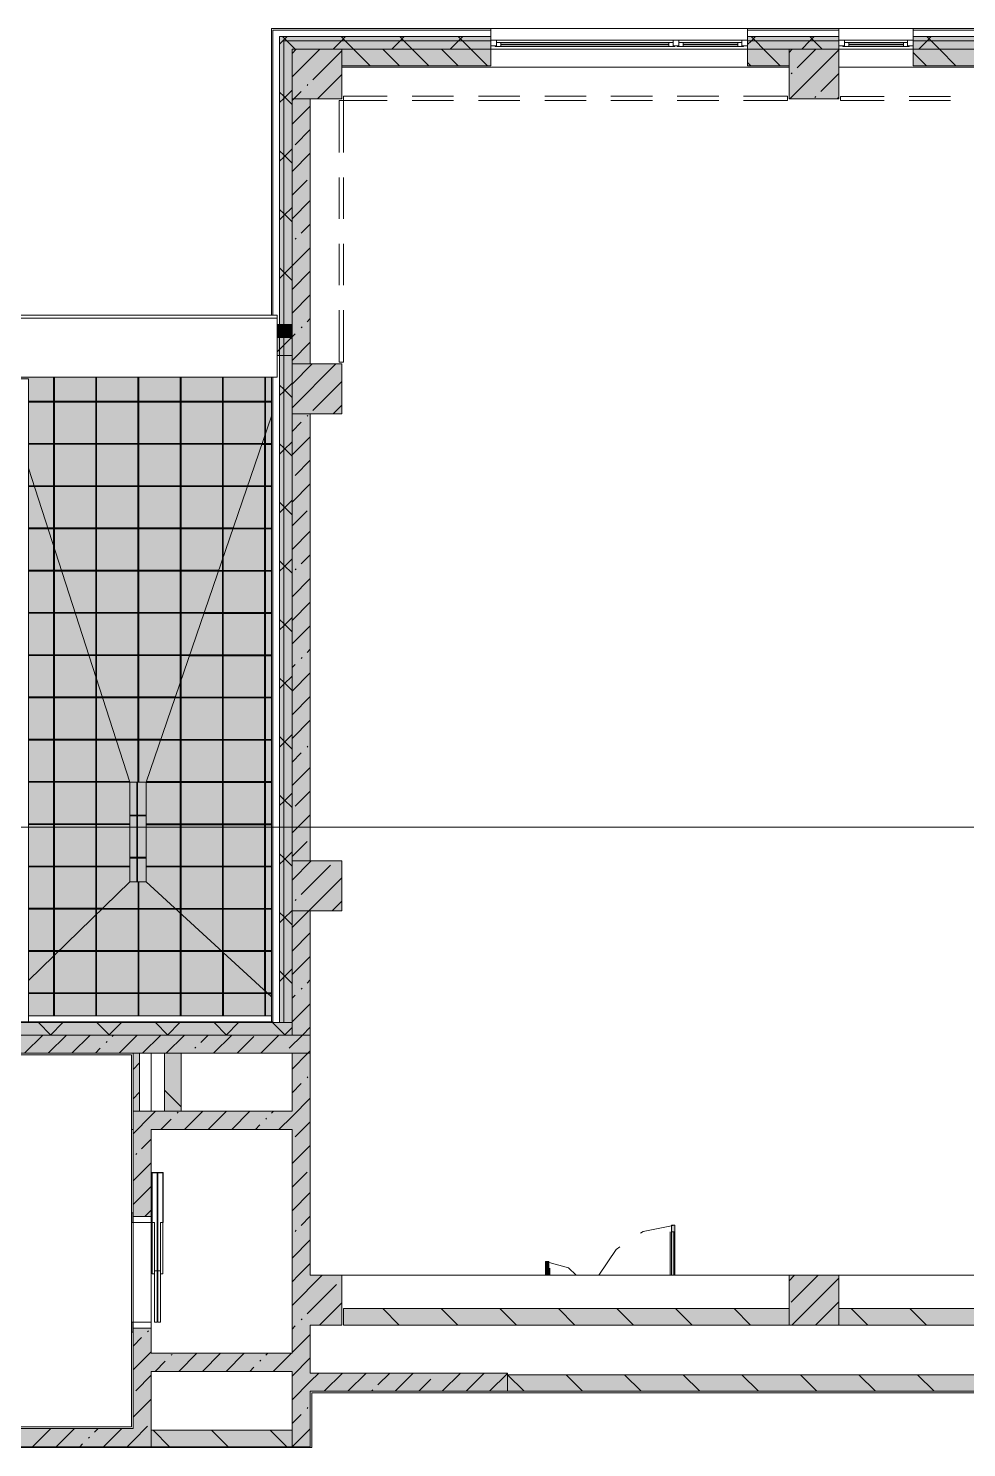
# Model space of a CAD drawing. Header units: millimetres. Extents: x -3817 to 677485, y -22715 to 103890.
# Drawn here: x 29241.9 to 29331.1, y 283.6 to 418.5 of the extents above; entities that cross this region are included whole.
import ezdxf

# ---------------------------------------------------------------- set-up
doc = ezdxf.new("R2010")
doc.units = ezdxf.units.MM
doc.layers.add('PDF _Геометрия', color=7, linetype='Continuous', true_color=0x1d1d1d)
doc.layers.add('PDF _Сплошная заливка', color=7, linetype='Continuous', true_color=0xffffff)

msp = doc.modelspace()

# ---------------------------------------------------------------- hatches: boundary and pattern name
at = {"layer": 'PDF _Сплошная заливка', "transparency": 33554559}
for points in [[(29265.76, 324.07), (29266.16, 324.07), (29266.16, 417.7), (29265.76, 417.7), (29265.76, 328.3)], [(29314.19, 411.79), (29318.91, 411.79), (29318.91, 416.52), (29314.19, 416.52), (29314.19, 414.94)], [(29251.51, 346.84), (29253.09, 346.84), (29264.98, 381.62), (29264.98, 385.35), (29240.41, 385.35), (29240.41, 385.18), (29241.9, 385.18), (29241.9, 376.67), (29250.64, 349.53)], [(29264.98, 326.44), (29264.98, 381.62), (29253.09, 346.84), (29253.09, 337.39), (29262.96, 328.3)], [(29241.9, 328), (29251.51, 337.39), (29251.51, 346.84), (29241.9, 376.67), (29241.9, 328.3)], [(29253.09, 324.63), (29264.98, 324.63), (29264.98, 326.44), (29253.09, 337.39), (29251.51, 337.39), (29241.9, 328), (29241.9, 324.63), (29250.64, 324.63)], [(29268.68, 321.09), (29268.68, 322.82), (29240.17, 322.82), (29240.17, 321.09), (29265.33, 321.09)], [(29266.95, 313.85), (29266.95, 315.58), (29253.56, 315.58), (29253.56, 313.85), (29265.33, 313.85)], [(29268.68, 295.26), (29271.67, 295.26), (29271.67, 299.99), (29266.95, 299.99), (29266.95, 295.26)], [(29266.95, 290.85), (29266.95, 292.59), (29253.56, 292.59), (29253.56, 290.85), (29265.33, 290.85)], [(29251.83, 283.69), (29251.83, 285.42), (29240.17, 285.42), (29240.17, 283.69), (29250.64, 283.69)], [(29266.95, 283.69), (29266.95, 285.26), (29253.56, 285.26), (29253.56, 283.69), (29265.33, 283.69)]]:
    msp.add_hatch(color=256, dxfattribs=at).paths.add_polyline_path(points)
h = msp.add_hatch(color=256, dxfattribs=at)
h.paths.add_polyline_path([(29600.87, 417.31), (29600.87, 417.7), (29567.64, 417.7), (29567.64, 417.31), (29599.32, 417.31)], flags=0)
h.paths.add_polyline_path([(29543.23, 417.31), (29543.23, 417.7), (29536.15, 417.7), (29536.15, 417.31)], flags=0)
h.paths.add_polyline_path([(29514.9, 417.31), (29519.61, 417.31), (29519.61, 417.7), (29509.06, 417.7), (29509.06, 417.31)], flags=0)
h.paths.add_polyline_path([(29463.39, 417.31), (29463.39, 417.7), (29429.93, 417.7), (29429.93, 417.31), (29456.18, 417.31)], flags=0)
h.paths.add_polyline_path([(29492.53, 417.31), (29492.53, 417.7), (29483.08, 417.7), (29483.08, 417.31)], flags=0)
h.paths.add_polyline_path([(29422.85, 417.31), (29422.85, 417.7), (29406.31, 417.7), (29406.31, 417.31), (29412.14, 417.31)], flags=0)
h.paths.add_polyline_path([(29354.34, 417.31), (29366.15, 417.31), (29366.15, 417.7), (29354.34, 417.7)], flags=0)
h.paths.add_polyline_path([(29390.56, 417.31), (29399.22, 417.31), (29399.22, 417.7), (29390.56, 417.7)], flags=0)
h.paths.add_polyline_path([(29326, 417.31), (29334.66, 417.31), (29334.66, 417.7), (29326, 417.7)], flags=0)
h.paths.add_polyline_path([(29318.91, 417.31), (29318.91, 417.7), (29310.25, 417.7), (29310.25, 417.31)], flags=0)
h.paths.add_polyline_path([(29285.84, 417.31), (29285.84, 417.7), (29266.16, 417.7), (29266.16, 417.31), (29280.01, 417.31)], flags=0)
h = msp.add_hatch(color=256, dxfattribs=at)
h.paths.add_polyline_path([(29599.32, 416.52), (29600.87, 416.52), (29600.87, 417.31), (29567.64, 417.31), (29567.64, 416.52), (29595.65, 416.52)], flags=0)
h.paths.add_polyline_path([(29519.61, 416.52), (29519.61, 417.31), (29509.06, 417.31), (29509.06, 416.52), (29514.9, 416.52)], flags=0)
h.paths.add_polyline_path([(29492.53, 416.52), (29492.53, 417.31), (29483.08, 417.31), (29483.08, 416.52)], flags=0)
h.paths.add_polyline_path([(29536.15, 416.52), (29543.23, 416.52), (29543.23, 417.31), (29536.15, 417.31)], flags=0)
h.paths.add_polyline_path([(29412.14, 416.52), (29422.85, 416.52), (29422.85, 417.31), (29406.31, 417.31), (29406.31, 416.52)], flags=0)
h.paths.add_polyline_path([(29441.5, 416.52), (29463.39, 416.52), (29463.39, 417.31), (29429.93, 417.31), (29429.93, 416.52)], flags=0)
h.paths.add_polyline_path([(29397.45, 416.52), (29399.22, 416.52), (29399.22, 417.31), (29390.56, 417.31), (29390.56, 416.52)], flags=0)
h.paths.add_polyline_path([(29310.25, 416.52), (29318.91, 416.52), (29318.91, 417.31), (29310.25, 417.31)], flags=0)
h.paths.add_polyline_path([(29354.34, 416.52), (29366.15, 416.52), (29366.15, 417.31), (29354.34, 417.31)], flags=0)
h.paths.add_polyline_path([(29334.66, 416.52), (29334.66, 417.31), (29326, 417.31), (29326, 416.52)], flags=0)
h.paths.add_polyline_path([(29280.01, 416.52), (29285.84, 416.52), (29285.84, 417.31), (29266.95, 417.31), (29266.95, 416.52), (29271.67, 416.52)], flags=0)
h = msp.add_hatch(color=256, dxfattribs=at)
h.paths.add_polyline_path([(29567.64, 414.94), (29570.01, 414.94), (29570.01, 416.52), (29567.64, 416.52), (29567.64, 416.35)], flags=0)
h.paths.add_polyline_path([(29573.94, 414.94), (29597.96, 414.94), (29597.96, 416.52), (29573.94, 416.52), (29573.94, 416.35)], flags=0)
h.paths.add_polyline_path([(29539.3, 414.94), (29539.3, 416.52), (29536.15, 416.52), (29536.15, 414.94)], flags=0)
h.paths.add_polyline_path([(29460.64, 414.94), (29463.39, 414.94), (29463.39, 416.52), (29460.64, 416.52), (29460.64, 416.35)], flags=0)
h.paths.add_polyline_path([(29514.02, 414.94), (29514.02, 416.52), (29509.06, 416.52), (29509.06, 414.94)], flags=0)
h.paths.add_polyline_path([(29517.96, 414.94), (29519.61, 414.94), (29519.61, 416.52), (29517.96, 416.52), (29517.96, 416.35)], flags=0)
h.paths.add_polyline_path([(29483.08, 414.94), (29488.59, 414.94), (29488.59, 416.52), (29483.08, 416.52), (29483.08, 416.35)], flags=0)
h.paths.add_polyline_path([(29455.91, 414.94), (29455.91, 416.52), (29429.93, 416.52), (29429.93, 414.94), (29441.5, 414.94)], flags=0)
h.paths.add_polyline_path([(29408.48, 414.94), (29408.48, 416.5), (29413.2, 416.5), (29413.2, 414.94), (29422.85, 414.94), (29422.85, 416.52), (29406.31, 416.52), (29406.31, 414.94)], flags=0)
h.paths.add_polyline_path([(29390.56, 414.94), (29399.22, 414.94), (29399.22, 416.52), (29390.56, 416.52), (29390.56, 416.35)], flags=0)
h.paths.add_polyline_path([(29354.34, 414.94), (29361.43, 414.94), (29361.43, 416.52), (29354.34, 416.52), (29354.34, 416.35)], flags=0)
h.paths.add_polyline_path([(29334.66, 414.94), (29334.66, 416.52), (29326, 416.52), (29326, 414.94)], flags=0)
h.paths.add_polyline_path([(29310.25, 414.94), (29314.19, 414.94), (29314.19, 416.52), (29310.25, 416.52), (29310.25, 416.35)], flags=0)
h.paths.add_polyline_path([(29271.67, 414.94), (29285.84, 414.94), (29285.84, 416.52), (29271.67, 416.52), (29271.67, 416.35)], flags=0)
h = msp.add_hatch(color=256, dxfattribs=at)
h.paths.add_polyline_path([(29266.95, 322.82), (29268.68, 322.82), (29268.68, 334.63), (29266.95, 334.63), (29266.95, 328.3)], flags=0)
h.paths.add_polyline_path([(29268.68, 339.36), (29268.68, 381.87), (29266.95, 381.87), (29266.95, 339.36), (29268.23, 339.36)], flags=0)
h.paths.add_polyline_path([(29266.97, 386.6), (29268.68, 386.6), (29268.68, 411.79), (29266.95, 411.79), (29266.95, 386.6)], flags=0)
h = msp.add_hatch(color=256, dxfattribs=at)
h.paths.add_polyline_path([(29265.33, 322.82), (29266.95, 322.82), (29266.95, 324), (29220.88, 324), (29220.88, 322.82), (29250.64, 322.82)], flags=0)
h.paths.add_polyline_path([(29177.24, 322.82), (29187.81, 322.82), (29187.81, 324), (29171.33, 323.99), (29171.28, 323.49), (29165.25, 323.49), (29165.19, 324), (29136.64, 323.99), (29136.58, 323.49), (29127.4, 323.51), (29127.35, 324), (29090.81, 323.99), (29090.75, 323.49), (29084.72, 323.49), (29084.67, 324), (29051.39, 323.99), (29051.33, 323.49), (29049.97, 323.51), (29049.97, 324), (29036.24, 324), (29036.24, 322.82), (29176, 322.82)], flags=0)
h.paths.add_polyline_path([(29196.71, 322.82), (29196.66, 324), (29194.9, 324), (29194.9, 322.82)], flags=0)
h.paths.add_polyline_path([(29206.6, 322.82), (29213.8, 322.82), (29213.8, 324), (29199.62, 324), (29199.62, 322.82)], flags=0)
h.paths.add_polyline_path([(29008.41, 322.82), (29011.84, 322.82), (29011.84, 324), (29007.11, 324), (29007.11, 322.82)], flags=0)
h.paths.add_polyline_path([(28957.02, 322.82), (28988.21, 322.82), (28988.21, 324), (28935.3, 324), (28935.3, 323.55), (28934.12, 323.55), (28934.12, 322.82), (28942.34, 322.82)], flags=0)
h.paths.add_polyline_path([(29000.03, 322.82), (29000.03, 324), (28995.3, 324), (28995.3, 322.82)], flags=0)
h = msp.add_hatch(color=256, dxfattribs=at)
h.paths.add_polyline_path([(29253.56, 283.69), (29253.56, 294.95), (29251.83, 294.95), (29251.83, 283.69)], flags=0)
h.paths.add_polyline_path([(29251.83, 305.58), (29253.56, 305.58), (29253.56, 315.58), (29251.83, 315.58), (29251.83, 310.69)], flags=0)
h = msp.add_hatch(color=256, dxfattribs=at)
h.paths.add_polyline_path([(29314.19, 295.26), (29314.19, 296.84), (29271.83, 296.84), (29271.83, 295.26), (29294.69, 295.26)], flags=0)
h.paths.add_polyline_path([(29342.14, 295.26), (29342.14, 296.84), (29318.91, 296.84), (29318.91, 295.26)], flags=0)
h = msp.add_hatch(color=256, dxfattribs=at)
h.paths.add_polyline_path([(29416.1, 288.96), (29416.19, 289.12), (29416.55, 288.96), (29416.55, 290.54), (29402.22, 290.54), (29402.22, 288.96), (29415.81, 288.96)], flags=0)
h.paths.add_polyline_path([(29366.94, 288.96), (29369.65, 288.96), (29369.74, 289.12), (29370.09, 288.96), (29371.98, 288.96), (29371.98, 290.54), (29343.71, 290.54), (29343.71, 288.96), (29353.41, 288.96)], flags=0)
h.paths.add_polyline_path([(29324.05, 288.96), (29342.14, 288.96), (29342.14, 290.54), (29287.42, 290.54), (29287.42, 288.96), (29294.69, 288.96)], flags=0)
h.paths.add_polyline_path([(29400.64, 288.96), (29400.64, 290.54), (29400.23, 290.54), (29400.23, 288.96)], flags=0)
h.paths.add_polyline_path([(29373.56, 288.96), (29373.93, 288.96), (29373.93, 290.54), (29373.56, 290.54), (29373.56, 289.59)], flags=0)
h.paths.add_polyline_path([(29394.72, 288.96), (29394.72, 290.54), (29393.3, 290.54), (29393.3, 288.96), (29393.78, 288.96)], flags=0)
h.paths.add_polyline_path([(29379.44, 288.96), (29380.86, 288.96), (29380.86, 290.54), (29379.44, 290.54), (29379.44, 289.59)], flags=0)
h.paths.add_polyline_path([(29386.37, 288.96), (29387.79, 288.96), (29387.79, 290.54), (29386.37, 290.54), (29386.37, 289.59)], flags=0)

# ---------------------------------------------------------------- linework, layer by layer
at = {"layer": 'PDF _Геометрия', "color": 7, "lineweight": 9}
for points in [[(29264.98, 385.35), (29264.98, 324.07), (29220.88, 324.07), (29220.88, 322.82), (29266.95, 322.82), (29266.95, 324), (29266.95, 324.07), (29266.95, 416.52), (29285.84, 416.52), (29285.84, 418.49), (29266.95, 418.49), (29265.13, 418.49), (29264.98, 418.49), (29264.98, 391.22), (29264.98, 393.24)], [(29264.98, 414.5), (29264.98, 416.52), (29264.98, 418.49)], [(29265.13, 391.22), (29265.13, 418.33), (29265.76, 418.33), (29266.95, 418.33), (29285.84, 418.33)], [(29265.76, 418.33), (29265.13, 418.33)], [(29289.36, 418.49), (29284.64, 418.49), (29289.36, 418.49)], [(29318.91, 418.33), (29310.25, 418.33)], [(29321.28, 418.49), (29318.91, 418.49), (29321.28, 418.49)], [(29334.66, 418.33), (29326, 418.33)], [(29265.76, 417), (29266.16, 417.39), (29266.47, 417.7)], [(29285.84, 417.31), (29266.95, 417.31), (29266.16, 417.31), (29266.16, 324.07), (29266.16, 324), (29265.76, 324), (29265.76, 324.07), (29265.76, 417.7), (29266.16, 417.7), (29266.95, 417.7), (29285.84, 417.7)], [(29266.16, 417.7), (29265.76, 417.7)], [(29267.23, 416.52), (29266.95, 416.81), (29266.44, 417.31), (29266.16, 417.59), (29266.05, 417.7)], [(29266.95, 417.31), (29266.16, 417.31)], [(29270.85, 416.52), (29271.64, 417.31), (29272.03, 417.7)], [(29274.37, 414.94), (29272.8, 416.52), (29272.01, 417.31), (29271.62, 417.7)], [(29276.42, 416.52), (29277.21, 417.31), (29277.6, 417.7)], [(29279.94, 414.94), (29278.37, 416.52), (29277.58, 417.31), (29277.19, 417.7)], [(29281.99, 416.52), (29282.78, 417.31), (29283.17, 417.7)], [(29285.51, 414.94), (29283.93, 416.52), (29283.15, 417.31), (29282.75, 417.7)], [(29310.25, 417.38), (29285.84, 417.38)], [(29285.84, 416.83), (29286.39, 416.83)], [(29286.79, 416.75), (29286.79, 417.15)], [(29286.79, 416.99), (29302.77, 416.99)], [(29302.77, 416.91), (29286.79, 416.91)], [(29302.77, 416.75), (29302.77, 417.15)], [(29303.16, 416.83), (29303.72, 416.83)], [(29304.11, 416.75), (29304.11, 417.15)], [(29304.11, 416.99), (29309.31, 416.99)], [(29309.31, 416.91), (29304.11, 416.91)], [(29309.31, 416.75), (29309.31, 417.15)], [(29309.7, 416.83), (29310.25, 416.83)], [(29310.25, 416.94), (29310.61, 417.31), (29311.01, 417.7)], [(29318.91, 417.7), (29310.25, 417.7)], [(29318.91, 417.31), (29310.25, 417.31)], [(29313.35, 414.94), (29311.77, 416.52), (29310.99, 417.31), (29310.59, 417.7)], [(29315.39, 416.52), (29316.18, 417.31), (29316.57, 417.7)], [(29317.34, 416.52), (29316.55, 417.31), (29316.16, 417.7)], [(29326, 417.38), (29318.91, 417.38)], [(29318.91, 416.83), (29319.47, 416.83)], [(29319.86, 416.75), (29319.86, 417.15)], [(29319.86, 416.99), (29325.06, 416.99)], [(29325.06, 416.91), (29319.86, 416.91)], [(29325.06, 416.75), (29325.06, 417.15)], [(29325.45, 416.83), (29326, 416.83)], [(29334.66, 417.7), (29326, 417.7)], [(29334.66, 417.31), (29326, 417.31)], [(29326.53, 416.52), (29327.32, 417.31), (29327.71, 417.7)], [(29330.05, 414.94), (29328.48, 416.52), (29327.69, 417.31), (29327.29, 417.7)], [(29266.95, 413.87), (29269.6, 416.52)], [(29266.95, 416.11), (29267.35, 416.52)], [(29268.93, 413.61), (29271.67, 416.35)], [(29277.16, 414.94), (29275.58, 416.52)], [(29282.73, 414.94), (29281.15, 416.52)], [(29285.84, 416.52), (29310.25, 416.52)], [(29303.32, 416.75), (29286.24, 416.75)], [(29309.86, 416.75), (29303.56, 416.75)], [(29314.19, 416.21), (29314.5, 416.52)], [(29314.26, 411.79), (29318.91, 416.44)], [(29314.95, 414.73), (29316.74, 416.52)], [(29318.91, 416.52), (29326, 416.52)], [(29325.61, 416.75), (29319.31, 416.75)], [(29327.27, 414.94), (29326, 416.21)], [(29269.36, 411.79), (29271.67, 414.1)], [(29271.67, 414.94), (29271.67, 414.79)], [(29276.08, 414.79), (29271.83, 414.79)], [(29282.38, 414.79), (29278.44, 414.79)], [(29288.68, 414.79), (29284.74, 414.79)], [(29294.98, 414.79), (29291.04, 414.79)], [(29301.27, 414.79), (29297.34, 414.79)], [(29307.57, 414.79), (29303.64, 414.79)], [(29314.19, 414.79), (29309.94, 414.79)], [(29310.56, 414.94), (29310.25, 415.26)], [(29314.39, 414.17), (29314.48, 414.26)], [(29317.2, 412.49), (29318.91, 414.2)], [(29318.91, 414.94), (29318.91, 414.95)], [(29323.25, 414.79), (29319.08, 414.79), (29361.27, 414.79), (29361.43, 414.79), (29319.08, 414.79), (29319.07, 414.79), (29318.91, 414.79), (29319.07, 414.79), (29318.91, 414.79)], [(29329.55, 414.79), (29325.61, 414.79)], [(29268.37, 413.05), (29268.46, 413.14)], [(29264.98, 408.2), (29264.98, 412.14)], [(29268.68, 391.72), (29268.68, 386.6), (29268.68, 411.79), (29266.95, 411.79), (29266.95, 389.12), (29265.53, 389.12), (29266.95, 389.12), (29266.95, 390.36), (29265.53, 390.36)], [(29265.76, 411.43), (29266.16, 411.82), (29266.95, 412.61)], [(29266.95, 411.24), (29266.16, 412.03), (29265.76, 412.42)], [(29266.95, 411.62), (29267.12, 411.79), (29267.81, 412.49)], [(29268.68, 411.79), (29268.68, 406.68)], [(29271.44, 406.68), (29271.44, 411.64), (29271.83, 411.64), (29271.83, 406.68)], [(29271.61, 411.79), (29271.67, 411.86)], [(29276, 411.64), (29271.83, 411.64), (29271.83, 412.03), (29276, 412.03)], [(29278.37, 412.03), (29282.3, 412.03)], [(29282.3, 411.64), (29278.37, 411.64)], [(29284.66, 412.03), (29288.6, 412.03)], [(29288.6, 411.64), (29284.66, 411.64)], [(29290.96, 412.03), (29294.9, 412.03)], [(29294.9, 411.64), (29290.96, 411.64)], [(29297.26, 412.03), (29301.2, 412.03)], [(29301.2, 411.64), (29297.26, 411.64)], [(29303.56, 412.03), (29307.5, 412.03)], [(29307.5, 411.64), (29303.56, 411.64)], [(29309.86, 412.03), (29314.03, 412.03), (29314.03, 411.64), (29309.86, 411.64)], [(29316.64, 411.92), (29316.73, 412.02)], [(29318.75, 411.79), (29318.91, 411.96)], [(29323.24, 411.63), (29319.08, 411.63), (29319.08, 412.02), (29323.24, 412.02)], [(29325.61, 412.02), (29329.54, 412.02)], [(29329.54, 411.63), (29325.61, 411.63)], [(29266.95, 409.38), (29268.68, 411.11)], [(29267.25, 407.43), (29268.68, 408.87)], [(29265.76, 405.86), (29266.16, 406.26), (29266.95, 407.04)], [(29266.95, 405.67), (29266.16, 406.46), (29265.76, 406.85)], [(29266.95, 404.89), (29268.68, 406.62)], [(29264.98, 401.9), (29264.98, 405.84)], [(29266.95, 402.64), (29268.37, 404.07)], [(29268.68, 404.31), (29268.68, 400.38)], [(29271.44, 400.39), (29271.44, 404.32)], [(29271.83, 404.32), (29271.83, 400.39)], [(29266.95, 400.4), (29268.68, 402.13)], [(29265.76, 400.29), (29266.16, 400.69), (29266.95, 401.48)], [(29266.95, 400.1), (29266.16, 400.89), (29265.76, 401.28)], [(29264.98, 395.6), (29264.98, 399.54)], [(29267.81, 399.02), (29268.68, 399.89)], [(29267.25, 398.45), (29267.34, 398.55)], [(29268.68, 398.02), (29268.68, 394.08)], [(29271.44, 394.09), (29271.44, 398.02)], [(29271.83, 398.02), (29271.83, 394.09)], [(29266.95, 395.91), (29268.68, 397.64)], [(29265.76, 394.73), (29266.16, 395.12), (29266.95, 395.91)], [(29266.95, 394.54), (29266.16, 395.32), (29265.76, 395.72)], [(29266.95, 393.66), (29268.68, 395.4)], [(29266.95, 391.42), (29268.68, 393.15)], [(29240.17, 385.35), (29265.53, 385.35), (29265.53, 390.94), (29265.53, 391.22), (29265.53, 391.23), (29265.53, 391.23), (29202.13, 391.23)], [(29265.53, 385.37), (29265.53, 390.93), (29265.53, 391.21)], [(29271.83, 391.72), (29271.83, 386.76), (29271.44, 386.76), (29271.44, 391.72)], [(29240.17, 390.94), (29265.53, 390.94)], [(29265.53, 390.78), (29265.53, 385.81)], [(29265.53, 385.82), (29265.53, 390.76)], [(29266.95, 390.32), (29265.53, 390.32)], [(29266.95, 390.3), (29265.53, 390.3)], [(29266.79, 389.12), (29265.61, 390.3)], [(29265.72, 389.12), (29266.9, 390.3)], [(29265.76, 389.16), (29266.16, 389.55), (29266.95, 390.34)], [(29266.95, 388.97), (29266.16, 389.76), (29265.76, 390.15)], [(29267.81, 390.04), (29267.9, 390.13)], [(29268.37, 390.6), (29268.68, 390.91)], [(29265.53, 387.76), (29266.89, 389.12)], [(29266.95, 389.17), (29267.25, 389.47)], [(29266.95, 386.93), (29268.68, 388.66)], [(29265.53, 387.39), (29266.95, 387.39), (29266.95, 322.82), (29268.68, 322.82), (29268.68, 334.63), (29268.68, 329.91)], [(29266.95, 382.44), (29271.11, 386.6)], [(29266.95, 384.68), (29268.86, 386.6)], [(29241.9, 324.07), (29241.9, 385.18), (29241.89, 385.18), (29241.89, 385.18), (29241.64, 385.18), (29240.17, 385.18), (29241.25, 385.18)], [(29265.13, 385.35), (29265.13, 324.07), (29265.13, 324.03), (29265.13, 324), (29265.76, 324)], [(29265.53, 385.44), (29265.53, 385.59)], [(29265.53, 385.58), (29265.53, 385.43)], [(29265.76, 383.59), (29266.16, 383.99), (29266.95, 384.77)], [(29266.95, 383.4), (29266.16, 384.19), (29265.76, 384.58)], [(29268.93, 382.18), (29271.67, 384.92)], [(29268.37, 381.62), (29268.46, 381.71)], [(29268.68, 343.69), (29268.68, 339.36), (29268.68, 381.87), (29268.68, 377.54)], [(29270.87, 381.87), (29271.67, 382.67)], [(29251.51, 346.84), (29253.09, 346.84), (29264.98, 381.62)], [(29266.95, 380.19), (29267.81, 381.06)], [(29265.76, 378.02), (29266.16, 378.42), (29266.95, 379.21)], [(29266.95, 377.83), (29266.16, 378.62), (29265.76, 379.01)], [(29266.95, 377.95), (29268.68, 379.68)], [(29241.89, 328), (29251.51, 337.39), (29251.51, 346.84), (29241.89, 376.69)], [(29267.25, 376), (29268.68, 377.44)], [(29266.95, 373.46), (29268.68, 375.19)], [(29268.68, 375.18), (29268.68, 371.24)], [(29265.76, 372.46), (29266.16, 372.85), (29266.95, 373.64)], [(29266.95, 372.27), (29266.16, 373.05), (29265.76, 373.45)], [(29266.95, 371.21), (29268.37, 372.64)], [(29266.95, 368.97), (29268.68, 370.7)], [(29267.81, 367.59), (29268.68, 368.46)], [(29268.68, 368.88), (29268.68, 364.95)], [(29265.76, 366.89), (29266.16, 367.28), (29266.95, 368.07)], [(29266.95, 366.7), (29266.16, 367.48), (29265.76, 367.88)], [(29267.25, 367.02), (29267.34, 367.12)], [(29266.95, 364.48), (29268.68, 366.21)], [(29266.95, 362.23), (29268.68, 363.97)], [(29265.76, 361.32), (29266.16, 361.71), (29266.95, 362.5)], [(29266.95, 361.13), (29266.16, 361.92), (29265.76, 362.31)], [(29266.95, 359.99), (29268.68, 361.72)], [(29268.68, 362.58), (29268.68, 358.65)], [(29268.37, 359.17), (29268.68, 359.48)], [(29266.95, 357.74), (29267.25, 358.04)], [(29267.81, 358.61), (29267.9, 358.7)], [(29265.76, 355.75), (29266.16, 356.15), (29266.95, 356.93)], [(29266.95, 355.56), (29266.16, 356.35), (29265.76, 356.74)], [(29266.95, 355.5), (29268.68, 357.23)], [(29268.68, 356.28), (29268.68, 352.35)], [(29266.95, 353.25), (29268.68, 354.99)], [(29266.95, 351.01), (29268.68, 352.74)], [(29265.76, 350.19), (29266.16, 350.58), (29266.95, 351.37)], [(29266.95, 349.99), (29266.16, 350.78), (29265.76, 351.18)], [(29266.95, 348.76), (29267.81, 349.63)], [(29268.37, 350.19), (29268.46, 350.28)], [(29268.68, 349.99), (29268.68, 346.05)], [(29266.95, 346.52), (29268.68, 348.25)], [(29253.09, 346.84), (29253.09, 337.39)], [(29265.76, 344.62), (29266.16, 345.01), (29266.95, 345.8)], [(29266.95, 344.43), (29266.16, 345.21), (29265.76, 345.61)], [(29267.25, 344.57), (29268.68, 346.01)], [(29266.95, 342.03), (29268.68, 343.76)], [(233.26, 342.57), (39123.26, 342.57)], [(29265.76, 339.05), (29266.16, 339.44), (29266.95, 340.23)], [(29266.95, 338.86), (29266.16, 339.65), (29265.76, 340.04)], [(29266.95, 339.78), (29268.37, 341.21)], [(29266.95, 337.54), (29268.76, 339.36)], [(29267.81, 336.16), (29270.61, 338.96)], [(29251.51, 337.39), (29253.09, 337.39), (29264.98, 326.44)], [(29266.95, 333.05), (29268.53, 334.63), (29271.67, 337.77)], [(29265.76, 333.48), (29266.16, 333.88), (29266.95, 334.66)], [(29267.25, 335.59), (29267.34, 335.69)], [(29270.77, 334.63), (29271.67, 335.53)], [(29266.95, 333.29), (29266.16, 334.08), (29265.76, 334.47)], [(29266.95, 330.8), (29268.68, 332.54)], [(29266.95, 328.56), (29268.68, 330.29)], [(29265.76, 327.92), (29266.16, 328.31), (29266.95, 329.1)], [(29266.95, 327.72), (29266.16, 328.51), (29265.76, 328.91)], [(29268.37, 327.74), (29268.68, 328.05)], [(29266.95, 326.31), (29267.25, 326.61)], [(29267.81, 327.18), (29267.9, 327.27)], [(29268.68, 327.55), (29268.68, 322.82)], [(29266.95, 324.07), (29268.68, 325.8)], [(29265.13, 324.03), (29220.88, 324.03)], [(29266.16, 324), (29266.95, 324), (29266.16, 324), (29265.76, 324), (29265.13, 324), (29220.88, 324)], [(29244.01, 322.82), (29242.83, 324)], [(29243.97, 322.82), (29245.15, 324)], [(29249.58, 322.82), (29248.4, 324)], [(29249.53, 322.82), (29250.72, 324)], [(29255.15, 322.82), (29253.96, 324)], [(29255.1, 322.82), (29256.28, 324)], [(29260.71, 322.82), (29259.53, 324)], [(29260.67, 322.82), (29261.85, 324)], [(29264.98, 324.07), (29265.13, 324.07)], [(29266.28, 322.82), (29265.1, 324)], [(29254.82, 315.58), (29256.39, 315.58), (29256.39, 321.09), (29268.68, 321.09), (29268.68, 322.82), (29240.17, 322.82)], [(29241.52, 321.09), (29243.25, 322.82)], [(29243.76, 321.09), (29245.49, 322.82)], [(29246.01, 321.09), (29247.74, 322.82)], [(29249.85, 322.69), (29249.98, 322.82)], [(29250.5, 321.09), (29252.23, 322.82)], [(29252.74, 321.09), (29254.47, 322.82)], [(29254.99, 321.09), (29256.72, 322.82)], [(29258.27, 322.12), (29258.96, 322.82)], [(29259.48, 321.09), (29261.21, 322.82)], [(29261.72, 321.09), (29263.32, 322.69)], [(29263.97, 321.09), (29265.7, 322.82)], [(29266.24, 322.82), (29266.95, 323.53)], [(29266.68, 321.56), (29267.94, 322.82), (29268.68, 323.56)], [(29240.17, 321.09), (29251.83, 321.09), (29251.83, 315.58), (29252.46, 315.58), (29252.46, 321.09), (29254.82, 321.09), (29254.82, 315.58), (29253.56, 315.58), (29251.83, 315.58), (29251.83, 305.58), (29253.56, 305.58), (29253.56, 313.85), (29266.95, 313.85), (29266.95, 299.99), (29266.95, 295.26), (29266.95, 292.59), (29253.56, 292.59), (29253.56, 294.95), (29251.83, 294.95), (29251.83, 285.42), (29240.17, 285.42)], [(29248.25, 321.09), (29248.72, 321.56)], [(29249.29, 322.12), (29249.38, 322.22)], [(29253.56, 315.58), (29253.56, 321.09), (29252.46, 321.09), (29251.83, 321.09), (29251.83, 315.58)], [(29256.39, 321.09), (29254.82, 321.09)], [(29268.68, 299.99), (29268.68, 321.09), (29266.95, 321.09), (29266.95, 315.58), (29256.39, 315.58)], [(29257.7, 321.56), (29257.8, 321.66)], [(29266.21, 321.09), (29266.22, 321.1)], [(29266.95, 319.58), (29268.46, 321.09), (29268.68, 321.31)], [(29268.68, 321.09), (29268.68, 318.02)], [(29251.83, 319.55), (29252.46, 320.18)], [(29268.37, 318.76), (29268.46, 318.85)], [(29251.83, 316.76), (29252.46, 317.39)], [(29256.39, 316.01), (29254.82, 317.58)], [(29266.95, 317.33), (29267.81, 318.2)], [(29265.7, 313.85), (29266.95, 315.09), (29268.68, 316.82)], [(29268.68, 315.66), (29268.68, 311.72)], [(29251.83, 313.44), (29253.56, 315.17), (29253.96, 315.58)], [(29254.48, 313.85), (29255.46, 314.83)], [(29256.02, 315.39), (29256.11, 315.48)], [(29256.72, 313.85), (29258.45, 315.58)], [(29258.97, 313.85), (29260.7, 315.58)], [(29261.21, 313.85), (29262.94, 315.58)], [(29263.46, 313.85), (29263.88, 314.27)], [(29264.44, 314.83), (29264.53, 314.92)], [(29265, 315.39), (29265.19, 315.58)], [(29267.25, 313.14), (29268.68, 314.58)], [(29252.65, 312.02), (29253.56, 312.93)], [(29266.95, 310.6), (29268.68, 312.33)], [(29251.83, 308.95), (29253.56, 310.68)], [(29252.09, 311.46), (29252.19, 311.55)], [(29266.95, 308.35), (29268.37, 309.78)], [(29268.68, 309.36), (29268.68, 305.42)], [(29251.83, 306.71), (29253.56, 308.44)], [(29266.95, 306.11), (29268.68, 307.84)], [(29252.94, 305.58), (29253.56, 306.19)], [(29251.83, 295.54), (29251.83, 304.99)], [(29253.56, 305.58), (29253.56, 294.95)], [(29267.81, 304.73), (29268.68, 305.6)], [(29267.25, 304.16), (29267.34, 304.26)], [(29266.95, 301.62), (29268.68, 303.35)], [(29266.95, 283.69), (29268.68, 283.69), (29268.68, 288.96), (29287.42, 288.96), (29287.42, 290.7), (29268.68, 290.7), (29268.68, 295.26), (29271.67, 295.26), (29271.67, 299.99), (29268.68, 299.99), (29268.68, 303.06)], [(29266.95, 299.37), (29267.56, 299.99), (29268.68, 301.11)], [(29266.95, 297.13), (29269.8, 299.99)], [(29314.19, 299.47), (29314.7, 299.99)], [(29314.39, 297.43), (29316.95, 299.99)], [(29314.47, 295.26), (29318.91, 299.71)], [(29268.37, 296.31), (29271.17, 299.11)], [(29269.57, 295.26), (29271.67, 297.36)], [(29277.14, 295.26), (29275.56, 296.84)], [(29282.7, 295.26), (29281.13, 296.84)], [(29288.27, 295.26), (29286.7, 296.84)], [(29361.43, 297), (29361.43, 290.54), (29343.71, 290.54), (29343.71, 295.26), (29361.43, 295.26), (29361.43, 296.84), (29342.14, 296.84), (29342.14, 295.26), (29342.14, 290.54), (29287.42, 290.54), (29287.42, 288.96), (29342.14, 288.96), (29343.71, 288.96), (29366.94, 288.96), (29369.65, 288.96)], [(29293.84, 295.26), (29292.26, 296.84)], [(29299.41, 295.26), (29297.83, 296.84)], [(29304.97, 295.26), (29303.4, 296.84)], [(29310.54, 295.26), (29308.97, 296.84)], [(29316.71, 295.26), (29318.91, 297.46)], [(29321.68, 295.26), (29320.1, 296.84)], [(29327.24, 295.26), (29325.67, 296.84)], [(29267.81, 295.75), (29267.9, 295.84)], [(29251.83, 293.24), (29252.65, 294.06)], [(29253.21, 294.62), (29253.31, 294.72)], [(29266.95, 294.88), (29267.25, 295.18)], [(29266.95, 292.64), (29268.68, 294.37)], [(29251.83, 290.99), (29253.56, 292.72)], [(29253.94, 290.85), (29254.9, 291.82)], [(29255.46, 292.38), (29255.55, 292.47)], [(29256.18, 290.85), (29257.91, 292.59)], [(29258.43, 290.85), (29260.16, 292.59)], [(29260.67, 290.85), (29262.4, 292.59)], [(29263.88, 291.82), (29263.97, 291.91)], [(29264.44, 292.38), (29264.65, 292.59)], [(29265.16, 290.85), (29266.89, 292.59)], [(29266.95, 290.39), (29268.68, 292.13)], [(29240.17, 283.69), (29251.83, 283.69), (29253.56, 283.69), (29266.95, 283.69), (29266.95, 285.26), (29266.95, 290.85), (29253.56, 290.85), (29253.56, 285.26), (29266.95, 285.26)], [(29252.09, 289.01), (29253.56, 290.48)], [(29262.92, 290.85), (29263.32, 291.26)], [(29266.95, 288.15), (29268.68, 289.88), (29269.49, 290.7)], [(29270.01, 288.96), (29271.74, 290.69)], [(29272.25, 288.96), (29273.98, 290.7)], [(29275.1, 289.57), (29276.23, 290.7)], [(29276.74, 288.96), (29278.47, 290.7)], [(29278.99, 288.96), (29280.15, 290.13)], [(29280.72, 290.69), (29280.72, 290.7)], [(29281.23, 288.96), (29282.96, 290.7)], [(29283.52, 289.01), (29285.21, 290.7)], [(29285.72, 288.96), (29287.42, 290.66)], [(29289, 288.96), (29287.43, 290.54)], [(29294.57, 288.96), (29293, 290.54)], [(29300.14, 288.96), (29298.56, 290.54)], [(29305.71, 288.96), (29304.13, 290.54)], [(29311.27, 288.96), (29309.7, 290.54)], [(29316.84, 288.96), (29315.27, 290.54)], [(29322.41, 288.96), (29320.83, 290.54)], [(29327.98, 288.96), (29326.4, 290.54)], [(29274.54, 289.01), (29274.64, 289.1)], [(29251.83, 286.5), (29253.56, 288.23)], [(29268.37, 287.33), (29268.46, 287.42)], [(29266.95, 285.9), (29267.81, 286.77)], [(29242.28, 283.69), (29244.01, 285.42)], [(29244.53, 283.69), (29246.26, 285.42)], [(29247.6, 284.52), (29247.7, 284.61)], [(29248.16, 285.08), (29248.5, 285.42)], [(29249.02, 283.69), (29250.75, 285.42)], [(29251.26, 283.69), (29251.83, 284.26), (29253.21, 285.64)], [(29253.56, 285.26), (29253.56, 283.69)], [(29255.31, 283.69), (29253.73, 285.26)], [(29260.87, 283.69), (29259.3, 285.26)], [(29266.44, 283.69), (29264.87, 285.26)], [(29266.97, 283.69), (29268.68, 285.39)], [(29246.77, 283.69), (29247.04, 283.96)], [(29253.51, 283.69), (29253.56, 283.74)]]:
    msp.add_lwpolyline(points, dxfattribs=at)
for points in [[(29310.25, 418.49), (29310.25, 416.52), (29285.84, 416.52), (29285.84, 418.49)], [(29295.66, 418.49), (29291.72, 418.49)], [(29301.96, 418.49), (29298.02, 418.49)], [(29309.05, 418.49), (29304.32, 418.49)], [(29310.25, 416.52), (29318.91, 416.52), (29318.91, 418.49), (29310.25, 418.49)], [(29326, 418.49), (29326, 416.52), (29318.91, 416.52), (29318.91, 418.49)], [(29326, 418.49), (29323.64, 418.49)], [(29326, 416.52), (29334.66, 416.52), (29334.66, 418.49), (29326, 418.49)], [(29286.39, 417.38), (29286.39, 416.83), (29285.84, 416.83), (29285.84, 417.38)], [(29286.24, 416.75), (29303.32, 416.75), (29303.32, 416.83), (29303.16, 416.83), (29303.16, 417.15), (29286.39, 417.15), (29286.39, 416.83), (29286.24, 416.83)], [(29303.72, 417.38), (29303.72, 416.83), (29303.16, 416.83), (29303.16, 417.38)], [(29303.56, 416.75), (29309.86, 416.75), (29309.86, 416.83), (29309.7, 416.83), (29309.7, 417.15), (29303.72, 417.15), (29303.72, 416.83), (29303.56, 416.83)], [(29310.25, 417.38), (29310.25, 416.83), (29309.7, 416.83), (29309.7, 417.38)], [(29319.47, 417.38), (29319.47, 416.83), (29318.91, 416.83), (29318.91, 417.38)], [(29319.31, 416.75), (29325.61, 416.75), (29325.61, 416.83), (29325.45, 416.83), (29325.45, 417.15), (29319.47, 417.15), (29319.47, 416.83), (29319.31, 416.83)], [(29326, 417.38), (29326, 416.83), (29325.45, 416.83), (29325.45, 417.38)], [(29271.67, 416.52), (29266.95, 416.52), (29266.95, 411.79), (29271.67, 411.79)], [(29285.84, 416.52), (29271.67, 416.52), (29271.67, 414.94), (29285.84, 414.94)], [(29314.19, 416.52), (29310.25, 416.52), (29310.25, 414.94), (29314.19, 414.94)], [(29318.91, 411.79), (29318.91, 414.94), (29318.91, 416.52), (29314.19, 416.52), (29314.19, 414.94), (29314.19, 411.79)], [(29318.91, 414.94), (29318.91, 414.94), (29318.91, 416.52), (29318.91, 416.52)], [(29334.66, 416.52), (29326, 416.52), (29326, 414.94), (29334.66, 414.94)], [(29271.67, 414.79), (29271.83, 414.79), (29314.19, 414.79)], [(29271.67, 386.6), (29266.95, 386.6), (29266.95, 381.87), (29271.67, 381.87)], [(29271.67, 339.36), (29266.95, 339.36), (29266.95, 334.63), (29271.67, 334.63)], [(29264.98, 324.63), (29241.89, 324.63)], [(29318.91, 295.26), (29318.91, 296.84), (29318.91, 299.99), (29314.19, 299.99), (29314.19, 296.84), (29314.19, 295.26)], [(29314.19, 296.84), (29271.83, 296.84), (29271.83, 295.26), (29314.19, 295.26)], [(29318.91, 295.26), (29342.14, 295.26), (29342.14, 296.84), (29318.91, 296.84)]]:
    msp.add_lwpolyline(points, close=True, dxfattribs=at)
at = {"layer": 'PDF _Геометрия', "color": 253, "lineweight": 9, "true_color": 0xaaaaaa}
for points in [[(29268.68, 389.12), (29268.68, 386.6)], [(29268.68, 381.87), (29268.68, 339.36)], [(29268.68, 334.63), (29268.68, 322.82)], [(29251.67, 313.85), (29251.83, 313.85)], [(29268.68, 313.85), (29268.68, 299.99)], [(29254.66, 304.99), (29254.69, 304.99), (29254.69, 309.74), (29254.17, 309.74), (29254.17, 300.42), (29254.19, 300.42), (29254.19, 309.71), (29254.66, 309.71)], [(29251.83, 304.99), (29251.83, 305.93), (29251.71, 305.93), (29251.71, 304.99)], [(29251.83, 304.99), (29253.56, 304.99), (29253.56, 305.58), (29251.83, 305.58)], [(29251.83, 304.99), (29251.83, 295.54), (29253.56, 295.54), (29253.56, 304.99), (29251.83, 304.99), (29253.56, 304.99), (29253.56, 295.54), (29251.83, 295.54), (29251.83, 304.99), (29251.83, 295.54)], [(29254.43, 300.11), (29254.66, 300.11), (29254.66, 304.99), (29254.43, 304.99)], [(29303.01, 299.99), (29303.01, 304.76), (29303.32, 304.76), (29303.32, 299.99), (29303.32, 304.76), (29303.01, 304.76)], [(29291.04, 299.99), (29291.04, 301.29), (29291.35, 301.29), (29291.35, 299.99), (29291.35, 301.29), (29291.04, 301.29)], [(29253.87, 295.54), (29254.11, 295.54), (29254.11, 300.42), (29253.87, 300.42)], [(29318.91, 299.99), (29361.43, 299.99)], [(29251.83, 294.59), (29251.83, 295.54), (29251.71, 295.54), (29251.71, 294.59)], [(29251.83, 294.95), (29253.56, 294.95), (29253.56, 295.54), (29251.83, 295.54)], [(29240.02, 283.61), (29268.83, 283.61), (29268.83, 288.81), (29369.56, 288.81), (29268.83, 288.81), (29268.83, 283.61)]]:
    msp.add_lwpolyline(points, close=True, dxfattribs=at)
at = {"layer": 'PDF _Геометрия', "color": 9, "lineweight": 9, "true_color": 0xb9b9b9}
for points in [[(29244.27, 369.31), (29244.27, 385.35)], [(29244.35, 369.06), (29244.35, 385.35)], [(29248.28, 356.85), (29248.28, 385.35)], [(29248.36, 356.6), (29248.36, 385.35)], [(29252.3, 346.84), (29252.3, 385.35)], [(29252.38, 346.84), (29252.38, 385.35)], [(29256.32, 356.28), (29256.32, 385.35)], [(29256.39, 356.51), (29256.39, 385.35)], [(29260.33, 368.03), (29260.33, 385.35)], [(29260.41, 385.35), (29260.41, 368.26), (29260.41, 330.65)], [(29264.35, 379.78), (29264.35, 385.35)], [(29264.43, 380.01), (29264.43, 385.35)], [(29241.89, 383.05), (29264.98, 383.05)], [(29241.89, 382.97), (29264.98, 382.97)], [(29241.89, 379.03), (29264.09, 379.03)], [(29264.09, 379.03), (29264.98, 379.03)], [(29264.34, 379.76), (29264.34, 327.03)], [(29264.42, 379.99), (29264.42, 326.96)], [(29241.89, 378.96), (29264.06, 378.96)], [(29264.06, 378.95), (29264.98, 378.95)], [(29242.43, 375.02), (29241.89, 375.02)], [(29242.43, 375.02), (29262.72, 375.02)], [(29262.72, 375.01), (29264.98, 375.01)], [(29242.45, 374.95), (29241.89, 374.95)], [(29242.45, 374.94), (29262.69, 374.94)], [(29262.69, 374.94), (29264.98, 374.94)], [(29243.72, 371.01), (29241.89, 371.01)], [(29243.75, 370.93), (29241.89, 370.93)], [(29243.72, 371.01), (29261.35, 371.01)], [(29243.75, 370.93), (29261.32, 370.93)], [(29261.32, 370.92), (29264.98, 370.92)], [(29261.35, 371), (29264.98, 371)], [(29244.28, 330.33), (29244.28, 369.28)], [(29244.35, 324.63), (29244.35, 330.4), (29244.35, 369.04)], [(29245.02, 366.99), (29241.89, 366.99)], [(29245.04, 366.91), (29241.89, 366.91)], [(29245.02, 366.99), (29259.98, 366.99)], [(29245.04, 366.91), (29259.95, 366.91)], [(29259.95, 366.9), (29264.98, 366.9)], [(29259.97, 366.98), (29264.98, 366.98)], [(29260.33, 368.03), (29260.33, 330.72)], [(29246.31, 362.98), (29241.89, 362.98)], [(29246.33, 362.9), (29241.89, 362.9)], [(29246.31, 362.98), (29258.6, 362.98)], [(29246.34, 362.9), (29258.58, 362.9)], [(29258.57, 362.89), (29264.98, 362.89)], [(29258.6, 362.97), (29264.98, 362.97)], [(29247.6, 358.96), (29241.89, 358.96)], [(29247.63, 358.88), (29241.89, 358.88)], [(29247.6, 358.96), (29257.23, 358.96)], [(29247.63, 358.88), (29257.2, 358.88)], [(29257.2, 358.87), (29264.98, 358.87)], [(29257.23, 358.95), (29264.98, 358.95)], [(29248.28, 334.24), (29248.28, 356.85)], [(29248.36, 334.31), (29248.36, 356.61)], [(29256.32, 356.3), (29256.32, 334.41)], [(29256.4, 356.53), (29256.4, 334.34)], [(29248.9, 354.95), (29241.89, 354.95)], [(29248.92, 354.87), (29241.89, 354.87)], [(29248.9, 354.95), (29255.86, 354.95)], [(29248.92, 354.87), (29255.83, 354.87)], [(29255.83, 354.86), (29264.98, 354.86)], [(29255.86, 354.94), (29264.98, 354.94)], [(29250.19, 350.93), (29241.89, 350.93)], [(29250.22, 350.85), (29241.89, 350.85)], [(29250.19, 350.93), (29254.49, 350.93)], [(29250.22, 350.85), (29254.46, 350.85)], [(29254.46, 350.84), (29264.98, 350.84)], [(29254.48, 350.92), (29264.98, 350.92)], [(29251.49, 346.91), (29241.89, 346.91)], [(29251.51, 346.84), (29241.89, 346.84)], [(29251.49, 346.92), (29251.51, 346.92)], [(29251.51, 346.84), (29251.51, 346.84)], [(29252.18, 337.39), (29252.18, 346.84)], [(29252.26, 337.39), (29252.26, 346.84)], [(29253.09, 346.92), (29253.11, 346.92)], [(29253.09, 346.84), (29253.09, 346.84)], [(29253.09, 346.83), (29264.98, 346.83)], [(29253.11, 346.9), (29264.98, 346.9)], [(29251.51, 342.9), (29241.89, 342.9)], [(29251.51, 342.82), (29241.89, 342.82)], [(29251.51, 343.73), (29253.09, 343.73)], [(29251.51, 343.65), (29253.09, 343.65)], [(29253.09, 342.89), (29264.98, 342.89)], [(29253.09, 342.81), (29264.98, 342.81)], [(29251.51, 338.88), (29241.89, 338.88)], [(29251.51, 338.8), (29241.89, 338.8)], [(29251.51, 339.71), (29253.09, 339.71)], [(29251.51, 339.63), (29253.09, 339.63)], [(29253.09, 338.87), (29264.98, 338.87)], [(29253.09, 338.79), (29264.98, 338.79)], [(29252.31, 337.39), (29252.31, 324.63)], [(29252.39, 337.39), (29252.39, 324.63)], [(29248.93, 334.87), (29241.89, 334.87)], [(29248.85, 334.79), (29241.89, 334.79)], [(29255.92, 334.78), (29248.84, 334.78)], [(29248.92, 334.86), (29255.84, 334.86), (29264.98, 334.86)], [(29255.92, 334.78), (29264.98, 334.78)], [(29248.29, 334.24), (29248.29, 324.63)], [(29248.37, 334.32), (29248.37, 324.63)], [(29256.32, 334.41), (29256.32, 324.63)], [(29256.4, 334.34), (29256.4, 324.63)], [(29244.82, 330.85), (29241.89, 330.85)], [(29244.74, 330.77), (29241.89, 330.77)], [(29260.28, 330.77), (29244.73, 330.77)], [(29260.19, 330.85), (29244.81, 330.85)], [(29260.2, 330.84), (29264.99, 330.84)], [(29260.28, 330.76), (29264.99, 330.76)], [(29260.34, 330.71), (29260.34, 324.63)], [(29260.42, 330.64), (29260.42, 324.63)], [(29244.28, 330.33), (29244.28, 324.63)], [(29264.54, 326.84), (29241.89, 326.84)], [(29264.63, 326.76), (29241.89, 326.76)], [(29264.35, 327.02), (29264.35, 324.63)], [(29264.43, 326.94), (29264.43, 324.63)], [(29264.56, 326.83), (29264.98, 326.83)], [(29264.65, 326.75), (29264.98, 326.75)]]:
    msp.add_lwpolyline(points, dxfattribs=at)
at = {"layer": 'PDF _Геометрия', "color": 253, "lineweight": 9, "true_color": 0xaaaaaa}
for points in [[(29264.98, 324.63), (29241.89, 324.63), (29264.98, 324.63)], [(29240.17, 320.93), (29251.67, 320.93), (29240.17, 320.93), (29240.17, 285.58), (29251.67, 285.58), (29251.67, 320.93), (29251.67, 285.58), (29240.17, 285.58)], [(29266.95, 313.85), (29253.56, 313.85)], [(29253.61, 304.99), (29253.64, 304.99), (29253.64, 309.71), (29254.11, 309.71), (29254.11, 300.42), (29254.13, 300.42), (29254.13, 309.74), (29253.61, 309.74), (29253.61, 304.99), (29253.61, 309.74), (29254.13, 309.74), (29254.13, 300.42)], [(29254.11, 309.71), (29253.64, 309.71)], [(29254.17, 300.42), (29254.17, 309.74), (29254.69, 309.74), (29254.69, 304.99)], [(29254.66, 309.71), (29254.19, 309.71)], [(29251.71, 304.99), (29251.71, 305.93), (29251.83, 305.93)], [(29253.56, 294.95), (29253.56, 305.58), (29253.56, 294.95)], [(29253.56, 305.58), (29253.56, 304.99)], [(29253.87, 300.11), (29253.64, 300.11), (29253.87, 300.11), (29253.87, 304.99), (29253.64, 304.99), (29253.64, 300.11), (29253.64, 304.99), (29253.87, 304.99), (29253.87, 300.42), (29254.11, 300.42), (29254.11, 295.54), (29253.87, 295.54)], [(29254.43, 304.99), (29254.66, 304.99), (29254.66, 300.11), (29254.43, 300.11), (29254.43, 295.54), (29254.19, 295.54), (29254.43, 295.54), (29254.43, 300.42), (29254.19, 300.42), (29254.19, 295.54), (29254.19, 300.42), (29254.43, 300.42)], [(29303.32, 299.99), (29303.32, 304.76), (29300.31, 304.16), (29300.06, 303.99)], [(29302.9, 304.13), (29302.9, 299.99)], [(29303.32, 304.13), (29303.01, 304.13)], [(29303.24, 304.13), (29303.24, 299.99)], [(29298.09, 302.68), (29297.75, 302.45), (29296.11, 299.99)], [(29291.04, 299.99), (29291.04, 301.29), (29293.24, 300.7), (29293.96, 299.99)], [(29266.95, 295.26), (29266.95, 299.99)], [(29271.67, 299.99), (29314.19, 299.99), (29271.67, 299.99), (29271.67, 295.26), (29268.68, 295.26)], [(29291.04, 300.66), (29291.35, 300.66)], [(29291.12, 300.66), (29291.12, 299.99)], [(29291.46, 300.66), (29291.46, 299.99)], [(29251.71, 295.54), (29251.71, 294.59), (29251.83, 294.59)], [(29253.56, 295.54), (29253.56, 294.95)], [(29318.91, 295.26), (29314.19, 295.26)]]:
    msp.add_lwpolyline(points, dxfattribs=at)
at = {"layer": 'PDF _Сплошная заливка', "lineweight": 60, "transparency": 33554559}
for points in [[(29266.95, 324), (29266.95, 417.31), (29266.16, 324), (29266.16, 417.31)], [(29271.67, 411.79), (29271.67, 416.52), (29266.95, 411.79), (29266.95, 416.52)], [(29266.95, 389.12), (29266.95, 390.3), (29265.53, 389.12), (29265.53, 390.3)], [(29265.53, 387.39), (29266.95, 387.39), (29265.53, 389.12), (29266.95, 389.12)], [(29271.67, 381.87), (29271.67, 386.6), (29266.95, 381.87), (29266.95, 386.6)], [(29253.09, 337.39), (29253.09, 346.84), (29251.51, 337.39), (29251.51, 346.84)], [(29271.67, 334.63), (29271.67, 339.36), (29266.95, 334.63), (29266.95, 339.36)], [(29252.46, 315.58), (29252.46, 321.09), (29251.83, 315.58), (29251.83, 321.09)], [(29256.39, 315.58), (29256.39, 321.09), (29254.82, 315.58), (29254.82, 321.09)], [(29268.68, 299.99), (29268.68, 321.09), (29266.95, 299.99), (29266.95, 321.09)], [(29318.91, 295.26), (29318.91, 299.99), (29314.19, 295.26), (29314.19, 299.99)], [(29268.68, 283.69), (29268.68, 295.26), (29266.95, 283.69), (29266.95, 295.26)], [(29287.42, 288.96), (29287.42, 290.7), (29268.68, 288.96), (29268.68, 290.7)]]:
    msp.add_solid(points, dxfattribs=at)
at = {"layer": 'PDF _Сплошная заливка', "color": 254, "lineweight": 60, "true_color": 0xe2e2e2, "transparency": 33554559}
for points in [[(29303.32, 299.99), (29303.32, 304.76), (29303.01, 299.99), (29303.01, 304.76)], [(29291.04, 299.99), (29291.35, 299.99), (29291.04, 301.29), (29291.35, 301.29)]]:
    msp.add_solid(points, dxfattribs=at)

doc.saveas('drawing.dxf')
